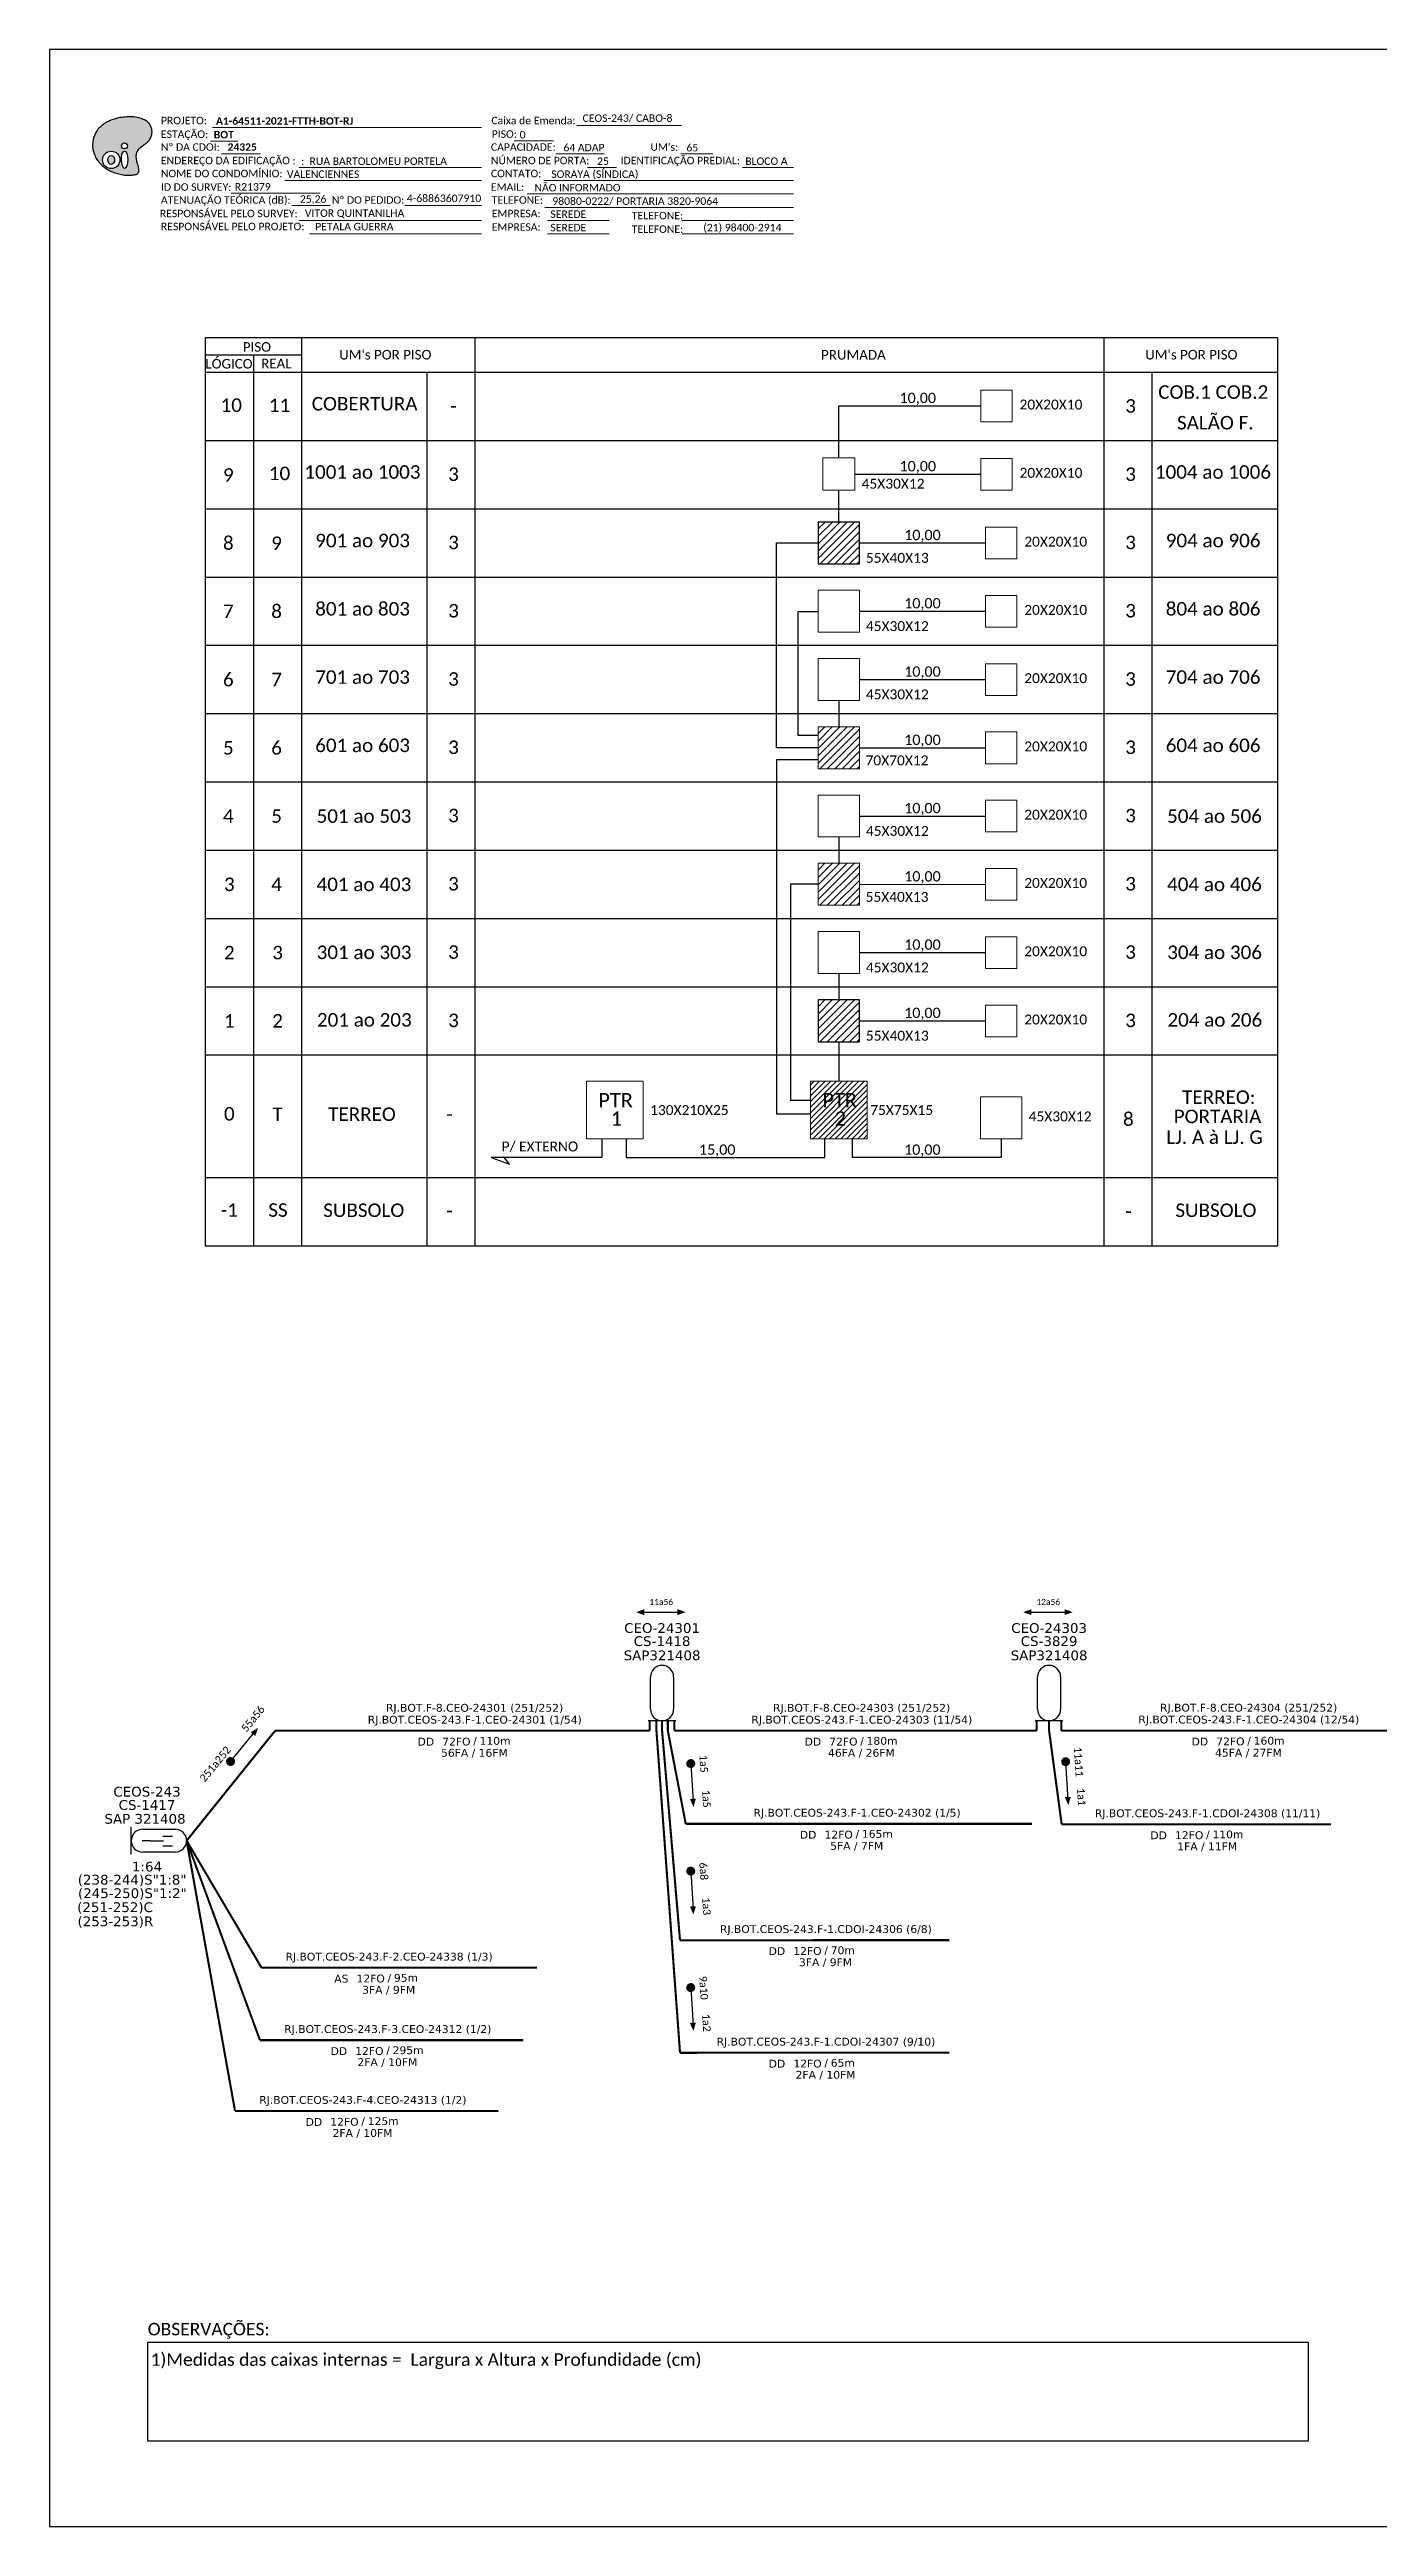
# Model space of a CAD drawing. Extents: x -4 to 837, y 1 to 595.
# Drawn here: x -4 to 315, y 1 to 595 of the extents above; entities that cross this region are included whole.
import ezdxf
from ezdxf.enums import TextEntityAlignment as Align

# ---------------------------------------------------------------- set-up
doc = ezdxf.new("R2010")
doc.units = 0
for name, color, linetype in [('20.4-CEOS', 1, 'Continuous'), ('CAP a instalar', 1, 'Continuous'), ('SETA', 7, 'Continuous'), ('UNIFILAR', 7, 'Continuous')]:
    doc.layers.add(name, color=color, linetype=linetype)
doc.layers.add('40.1-ETIQUETAS', color=1, linetype='Continuous', lineweight=20)
doc.styles.add('MtXpl_Calibri', font='calibri.ttf')
doc.styles.add('siredit', font='verdana.ttf')
doc.styles.add('WMF-Calibri0', font='calibri.ttf')
doc.styles.add('WMF-Calibri1', font='calibrib.ttf')
doc.linetypes.add('FENCELINE1', pattern='A,0.25,-0.1,[133,ltypeshp.shx,S=0.1,R=0,X=-0.1,Y=0],-0.1,1', length=1.45)

# ---------------------------------------------------------------- blocks, each defined once
blk = doc.blocks.new('OI')
h = blk.add_hatch(color=40)
edge = h.paths.add_edge_path()
edge.add_spline(control_points=[(4.35, -0.67), (3.92, -0.99), (3.26, -1.5), (2.81, -2.59), (2.9, -3.5), (3.06, -4.27), (3.31, -4.85), (3.37, -5.39), (3.4, -5.88), (3.2, -6.4), (2.54, -6.61), (1.65, -6.63), (0.55, -6.67), (-0.56, -6.42), (-1.61, -6.14), (-2.77, -5.61), (-3.92, -4.77), (-4.89, -3.7), (-5.34, -2.65), (-5.6, -1.94), (-5.85, -0.96), (-5.71, 0.47), (-5.1, 2.02), (-4.14, 3.02), (-3.3, 3.61), (-2.37, 4.16), (-1.36, 4.44), (-0.56, 4.7), (0.79, 4.85), (2.24, 4.97), (3.79, 4.57), (4.67, 4.21), (5.44, 3.65), (5.76, 2.99), (6.03, 2.21), (6.01, 1.46), (5.72, 0.64), (5.31, 0.08), (4.88, -0.38), (4.51, -0.55), (4.35, -0.67)], knot_values=[0, 0, 0, 0, 1.60434, 2.417191, 3.427595, 4.282808, 4.776746, 5.304182, 5.888771, 6.258406, 6.858137, 7.79129, 8.986195, 10.124242, 11.187857, 12.242908, 13.953784, 15.414161, 16.515391, 17.349188, 17.675853, 19.552021, 21.515531, 22.568638, 23.63245, 24.621084, 25.782718, 26.745347, 27.142653, 29.870543, 31.004649, 31.921532, 32.709589, 33.801391, 34.042471, 35.192333, 35.971461, 36.628871, 37.254359, 37.836911, 37.836911, 37.836911, 37.836911], degree=3, periodic=0)
h.paths.add_polyline_path([(1.13, -0.87, -1), (-0.04, -0.87, -1)], flags=16)
edge = h.paths.add_edge_path(flags=16)
edge.add_ellipse((0.56, -3.59), major_axis=(-0.02, 1.71), ratio=0.361305, start_angle=0, end_angle=360)
h.paths.add_polyline_path([(-0.36, -3.62, -1), (-3.8, -3.62, -1)], flags=16)
edge = h.paths.add_edge_path(flags=0)
edge.add_ellipse((-2.08, -3.62), major_axis=(0, 0.885), ratio=0.758294, start_angle=0, end_angle=360)
at = {"color": 40}
for centre, radius in [((-2.08, -3.62), 1.72), ((0.54, -0.87), 0.587)]:
    blk.add_circle(centre, radius, dxfattribs=at)
blk.add_ellipse((-2.08, -3.62), major_axis=(0, 0.885), ratio=0.758294, start_param=-3.141592653589792, end_param=3.141592653589792, dxfattribs=at)
blk.add_ellipse((0.56, -3.59), major_axis=(-0.02, 1.71), ratio=0.361305, dxfattribs=at)
at = {"color": 40, "start_tangent": (-0.800898, -0.598801), "end_tangent": (-0.800898, -0.598801)}
blk.add_spline([(4.35, -0.67), (3.2, -1.78), (2.9, -2.54), (2.92, -3.55), (3.12, -4.38), (3.28, -4.85), (3.37, -5.37), (3.35, -5.95), (3.2, -6.29), (2.66, -6.55), (1.73, -6.63), (0.54, -6.62), (-0.58, -6.41), (-1.6, -6.11), (-2.56, -5.67), (-3.95, -4.67), (-4.89, -3.56), (-5.37, -2.56), (-5.64, -1.78), (-5.72, -1.46), (-5.63, 0.42), (-4.84, 2.22), (-4.13, 2.99), (-3.27, 3.62), (-2.4, 4.09), (-1.3, 4.47), (-0.37, 4.72), (0.02, 4.77), (2.75, 4.8), (3.85, 4.53), (4.69, 4.16), (5.31, 3.68), (5.85, 2.73), (5.93, 2.5), (5.94, 1.35), (5.67, 0.62), (5.29, 0.08), (4.84, -0.36), (4.35, -0.67)], degree=3, dxfattribs=at)
blk = doc.blocks.new('ETIQUETA_RS5F')
at = {"layer": '40.1-ETIQUETAS', "color": 0, "style": 'siredit'}
blk.add_text('/', height=1.5, dxfattribs=at).set_placement((1.58, -1.95), align=Align.MIDDLE_RIGHT)
for tag, p in [('ETIQUETA_R_PRIMARIA', (1.21, 4.1)), ('ETIQUETA_R_SECUNDARIA', (1.21, 2.1)), ('F_ATIVAS/F_MORTAS', (1.14, -4.24))]:
    blk.add_attdef(tag, text='', height=1.5, dxfattribs=at).set_placement(p, align=Align.MIDDLE_CENTER)
for tag, p in [('TIPO_CABO', (-6.58, -2.12)), ('CAP_CABO', (0.4, -2.09))]:
    blk.add_attdef(tag, text='', height=1.5, dxfattribs=at).set_placement(p, align=Align.MIDDLE_RIGHT)
blk.add_attdef('METROS', text='', height=1.5, dxfattribs=at).set_placement((2.14, -1.95), align=Align.MIDDLE_LEFT)
for tag, p in [('FUSÃO_1', (0.85, -8.39)), ('FUSÃO_2', (0.85, -10.6)), ('FUSÃO_3', (0.85, -12.93)), ('FUSÃO_4', (0.85, -15.14)), ('FUSÃO_5', (0.85, -17.16))]:
    blk.add_attdef(tag, text='', height=1.5, dxfattribs=at).set_placement(p, align=Align.CENTER)
blk = doc.blocks.new('SAN')
at = {"layer": 'SETA'}
blk.add_lwpolyline([(-2.58, 0), (6.02, 0)], dxfattribs=at)
for points in [[(-2.1, -0.66), (-3.93, 0), (-2.1, 0.67)], [(5.33, 0.68), (7.16, 0.01), (5.33, -0.65)]]:
    blk.add_solid(points, dxfattribs=at)

msp = doc.modelspace()

# ---------------------------------------------------------------- hatches: boundary and pattern name
h = msp.add_hatch()
h.set_pattern_fill('ANSI31', color=1, scale=10, style=0)
h.set_pattern_definition([(45, (-437.0508, 81.9607), (-0.8838835, 0.8838835), [])])
h.paths.add_polyline_path([(190.38, 481.95), (180.48, 481.95), (180.48, 471.91), (190.38, 471.91)])
h.paths.add_polyline_path([(186.45, 470.28), (186.45, 475.43)])
h = msp.add_hatch()
h.set_pattern_fill('ANSI31', color=1, scale=10, style=0)
h.set_pattern_definition([(45, (-434.8092, 35.1176), (-0.8838835, 0.8838835), [])])
h.paths.add_polyline_path([(190.38, 432.84), (180.48, 432.84), (180.48, 422.8), (190.38, 422.8)])
h.paths.add_polyline_path([(188.69, 423.43), (188.69, 428.58)], flags=16)
h = msp.add_hatch()
h.set_pattern_fill('ANSI31', color=1, scale=10, style=0)
h.set_pattern_definition([(45, (-434.8092, 2.3739), (-0.8838835, 0.8838835), [])])
h.paths.add_polyline_path([(190.38, 400.1), (180.48, 400.1), (180.48, 390.05), (190.38, 390.05)])
h.paths.add_polyline_path([(188.69, 390.69), (188.69, 395.84)], flags=16)
h = msp.add_hatch()
h.set_pattern_fill('ANSI31', color=1, scale=10, style=0)
h.set_pattern_definition([(45, (-434.8092, -30.3699), (-0.8838835, 0.8838835), [])])
h.paths.add_polyline_path([(190.38, 367.35), (180.48, 367.35), (180.48, 357.31), (190.38, 357.31)])
h.paths.add_polyline_path([(188.69, 357.95), (188.69, 363.1)], flags=16)
h = msp.add_hatch()
h.set_pattern_fill('ANSI31', color=1, scale=0.3, style=0)
h.set_pattern_definition([(45, (-822.9988, -36.36875), (-0.6735192, 0.6735192), [])])
h.paths.add_polyline_path([(178.66, 334.07), (192.23, 334.07), (192.23, 347.83), (178.66, 347.83)])
h.paths.add_polyline_path([(183.6, 336.31), (188.08, 336.31), (188.08, 341.51), (183.6, 341.51)], flags=24)
h.paths.add_polyline_path([(180.66, 340.7), (190.74, 340.7), (190.74, 345.85), (180.66, 345.85)], flags=24)

# ---------------------------------------------------------------- linework, layer by layer
for p, q in [((837.17, 595.26), (-3.83, 595.26)), ((-3.83, 595.26), (-3.83, 1.26)), ((290.62, 526.09), (290.62, 308.38)), ((86.66, 517.86), (86.66, 308.38)), ((-3.83, 1.26), (837.17, 1.26))]:
    msp.add_line(p, q)
at = {"color": 7, "lineweight": 0}
for points in [[(35.28, 576.58), (99.75, 576.58)], [(122.59, 577.07), (147.72, 577.07)], [(34.76, 573.3), (41.31, 573.3)], [(107.55, 573.34), (117.03, 573.34)], [(37.42, 570.23), (46.76, 570.23)], [(55.99, 566.99), (99.75, 566.99)], [(117.59, 570.23), (129.21, 570.23)], [(125.18, 566.99), (132.12, 566.99)], [(147.54, 570.23), (155.2, 570.23)], [(162.35, 566.99), (174.56, 566.99)], [(39.74, 560.82), (61.06, 560.82)], [(52.58, 563.88), (99.75, 563.88)], [(110.67, 560.64), (174.59, 560.64)], [(114.71, 563.88), (174.59, 563.88)], [(54.28, 557.85), (63.46, 557.85)], [(55.99, 554.29), (99.75, 554.29)], [(81.34, 557.85), (99.77, 557.85)], [(114.96, 557.41), (174.59, 557.41)], [(115.56, 554.29), (130.36, 554.29)], [(147.81, 554.29), (174.59, 554.29)], [(58.48, 551.06), (99.75, 551.06)], [(115.56, 551.06), (130.36, 551.06)], [(147.84, 551.06), (174.59, 551.06)]]:
    msp.add_lwpolyline(points, dxfattribs=at)
at = {"color": 0}
for points in [[(290.62, 526.09), (33.49, 526.09)], [(56.64, 521.98), (33.49, 521.98)]]:
    msp.add_lwpolyline(points, dxfattribs=at)
for points in [[(33.49, 526.09), (33.49, 308.38), (290.62, 308.38)], [(56.64, 308.38), (56.64, 526.09)], [(98.23, 308.38), (98.23, 526.09)], [(249.03, 526.09), (249.03, 308.38)], [(33.49, 517.86), (290.62, 517.86)], [(45.07, 521.98), (45.07, 308.38)], [(260.6, 308.38), (260.6, 517.86)], [(33.49, 501.49), (290.62, 501.49)], [(33.49, 485.12), (290.62, 485.12)], [(33.49, 468.75), (290.62, 468.75)], [(33.49, 452.38), (290.62, 452.38)], [(33.49, 436), (290.62, 436)], [(33.49, 419.63), (290.62, 419.63)], [(33.49, 403.26), (290.62, 403.26)], [(33.49, 386.89), (290.62, 386.89)], [(33.49, 370.52), (290.62, 370.52)], [(33.49, 354.15), (290.62, 354.15)], [(33.49, 324.75), (290.62, 324.75)]]:
    msp.add_lwpolyline(points)
at = {"lineweight": 0}
for points in [[(226.98, 513.6), (219.47, 513.6), (219.47, 505.98), (226.98, 505.98)], [(189.25, 497.32), (181.59, 497.32), (181.59, 489.55), (189.25, 489.55)], [(226.98, 497.22), (219.47, 497.22), (219.47, 489.61), (226.98, 489.61)], [(228.11, 480.72), (220.6, 480.72), (220.6, 473.11), (228.11, 473.11)], [(190.38, 465.58), (180.48, 465.58), (180.48, 455.54), (190.38, 455.54)], [(228.11, 464.35), (220.6, 464.35), (220.6, 456.74), (228.11, 456.74)], [(190.38, 449.21), (180.48, 449.21), (180.48, 439.17), (190.38, 439.17)], [(228.11, 447.98), (220.6, 447.98), (220.6, 440.37), (228.11, 440.37)], [(228.11, 431.61), (220.6, 431.61), (220.6, 424), (228.11, 424)], [(190.38, 416.47), (180.48, 416.47), (180.48, 406.43), (190.38, 406.43)], [(228.11, 415.24), (220.6, 415.24), (220.6, 407.62), (228.11, 407.62)], [(228.11, 398.86), (220.6, 398.86), (220.6, 391.25), (228.11, 391.25)], [(190.38, 383.72), (180.48, 383.72), (180.48, 373.68), (190.38, 373.68)], [(228.11, 382.49), (220.6, 382.49), (220.6, 374.88), (228.11, 374.88)], [(228.11, 366.12), (220.6, 366.12), (220.6, 358.51), (228.11, 358.51)], [(124.92, 347.83), (138.49, 347.83), (138.49, 334.07), (124.92, 334.07)], [(229.3, 344.11), (219.4, 344.11), (219.4, 334.07), (229.3, 334.07)]]:
    msp.add_lwpolyline(points, close=True, dxfattribs=at)
at = {"color": 3}
for points in [[(185.42, 497.32), (185.42, 509.81), (219.47, 509.79)], [(189.25, 493.43), (219.47, 493.42)], [(185.43, 481.95), (185.42, 489.55)], [(180.48, 427.82), (170.5, 427.82), (170.5, 476.93), (180.48, 476.93)], [(190.38, 476.93), (220.6, 476.92)], [(180.48, 430.74), (175.73, 430.74), (175.73, 460.49), (180.48, 460.49)], [(190.38, 460.56), (220.6, 460.55)], [(190.38, 444.19), (220.6, 444.17)], [(185.43, 439.17), (185.43, 432.84)], [(190.38, 427.82), (220.6, 427.8)], [(180.48, 424.9), (170.5, 424.9), (170.5, 340.05), (178.66, 340.05)], [(180.48, 424.9), (170.5, 424.9), (170.5, 340.05), (178.66, 340.05)], [(190.38, 411.45), (220.6, 411.43)], [(185.43, 406.43), (185.43, 400.1)], [(180.48, 395.07), (173.86, 395.07), (173.86, 343.31), (178.66, 343.31)], [(190.38, 395.07), (220.6, 395.06)], [(190.38, 378.7), (220.6, 378.69)], [(185.43, 373.68), (185.43, 367.35)], [(185.43, 357.31), (185.43, 347.83)], [(190.38, 362.33), (220.6, 362.31)], [(134.42, 334.07), (134.42, 329.52), (182.1, 329.52), (182.1, 334.07)], [(224.35, 334.07), (224.35, 329.52), (188.76, 329.52), (188.76, 334.07)]]:
    msp.add_lwpolyline(points, dxfattribs=at)
at = {"color": 1}
for points in [[(190.38, 481.95), (180.48, 481.95), (180.48, 471.91), (190.38, 471.91)], [(190.38, 367.35), (180.48, 367.35), (180.48, 357.31), (190.38, 357.31)]]:
    msp.add_lwpolyline(points, close=True, dxfattribs=at)
at = {"color": 1, "lineweight": 0}
msp.add_lwpolyline([(178.66, 347.83), (192.23, 347.83), (192.23, 334.07), (178.66, 334.07)], close=True, dxfattribs=at)
at = {"color": 1}
for points in [[(128.59, 334.07), (128.59, 329.52), (102.05, 329.52)], [(102.05, 329.52), (106.47, 327.93)], [(106.47, 327.93), (105.06, 329.76)]]:
    msp.add_lwpolyline(points, dxfattribs=at)
at = {"color": 7, "const_width": 1.07}
msp.add_lwpolyline([(39.23, 184.29, 1), (39.91, 185.12, 1)], format="xyb", close=True, dxfattribs=at)
at = {"color": 7, "const_width": 1.07, "elevation": 1.07}
for points in [[(149.91, 184.75, 1), (149.97, 183.68, 1)], [(239.8, 185.19, 1), (239.87, 184.12, 1)]]:
    msp.add_lwpolyline(points, format="xyb", close=True, dxfattribs=at)
at = {"const_width": 1.07, "elevation": 1.07}
for points in [[(149.9, 158.96, 1), (149.96, 157.89, 1)], [(149.9, 131.03, 1), (149.96, 129.96, 1)]]:
    msp.add_lwpolyline(points, format="xyb", close=True, dxfattribs=at)
at = {"color": 0}
msp.add_lwpolyline([(19.73, 45.46), (297.98, 45.46), (297.98, 21.75), (19.73, 21.75)], close=True, dxfattribs=at)
at = {"layer": '20.4-CEOS', "color": 7}
for p, q in [((140.3, 197.24, 1.07), (140.3, 204.99, 1.07)), ((145.82, 204.99, 1.07), (145.82, 197.24, 1.07)), ((233.11, 197.24, 1.07), (233.11, 204.99, 1.07)), ((238.63, 204.99, 1.07), (238.63, 197.24, 1.07)), ((146.39, 194.47, 1.07), (139.73, 194.47, 1.07)), ((239.2, 194.47, 1.07), (232.54, 194.47, 1.07)), ((15.76, 162.38, 1.07), (15.76, 169.05, 1.07)), ((18.52, 168.48, 1.07), (26.28, 168.48, 1.07)), ((23.32, 166.81, 1.07), (25.67, 166.81, 1.07)), ((20.26, 165.72, 1.07), (18.4, 165.72, 1.07)), ((26.28, 162.95, 1.07), (18.52, 162.95, 1.07)), ((20.26, 165.72, 1.07), (23.46, 165.72, 1.07)), ((23.32, 164.51, 1.07), (25.67, 164.51, 1.07))]:
    msp.add_line(p, q, dxfattribs=at)
for centre, start, end in [((143.06, 204.99, 1.07), 0, 180), ((235.87, 204.99, 1.07), 0, 180), ((143.06, 197.24, 1.07), 180, 0), ((235.87, 197.24, 1.07), 180, 0)]:
    msp.add_arc(centre, 2.76, start, end, dxfattribs=at)
for centre, major_axis, start_param, end_param in [((18.52, 165.72, 1.07), (-1.95, 1.95), -0.785398, 2.356194), ((26.28, 165.72, 1.07), (1.95, 1.95), 3.926991, 7.068583)]:
    msp.add_ellipse(centre, major_axis=major_axis, ratio=1, start_param=start_param, end_param=end_param, dxfattribs=at)
at = {"layer": '40.1-ETIQUETAS', "color": 1}
for points in [[(190.38, 432.84), (180.48, 432.84), (180.48, 422.8), (190.38, 422.8)], [(190.38, 400.1), (180.48, 400.1), (180.48, 390.05), (190.38, 390.05)]]:
    msp.add_lwpolyline(points, close=True, dxfattribs=at)
at = {"layer": 'CAP a instalar', "color": 7, "ltscale": 7, "const_width": 0.5, "elevation": 1.07}
for points in [[(29.04, 165.72), (50.26, 192.08)], [(50.26, 192.08), (140.06, 192.08)], [(141.71, 192.08), (141.71, 194.47)], [(143.06, 192.08), (143.06, 194.47)], [(144.44, 192.08), (144.44, 194.47)], [(145.98, 192.08), (145.98, 194.47)], [(145.98, 192.08), (232.87, 192.08)], [(232.87, 192.08), (232.87, 194.47)], [(235.87, 192.08), (235.87, 194.47)], [(238.79, 192.08), (238.79, 194.47)], [(238.79, 192.08), (325.68, 192.11)], [(29.04, 165.72), (46.63, 117.88)], [(46.63, 117.88), (109.76, 117.88)]]:
    msp.add_lwpolyline(points, dxfattribs=at)
at = {"layer": 'CAP a instalar', "color": 7, "linetype": 'FENCELINE1', "ltscale": 7, "const_width": 0.5, "elevation": 1.07}
for points in [[(140.06, 192.08), (140.06, 194.47)], [(47.01, 135.25), (29.04, 165.72)], [(46.94, 135.25), (113.07, 135.25)]]:
    msp.add_lwpolyline(points, dxfattribs=at)
at = {"layer": 'CAP a instalar', "color": 8, "ltscale": 7, "const_width": 0.5, "elevation": 1.07}
for points in [[(147.36, 114.85), (141.71, 192.08)], [(147.36, 141.84), (143.06, 192.08)], [(148.73, 169.76), (144.44, 192.08)], [(238.89, 169.63), (235.87, 192.08)], [(148.73, 169.76), (231.73, 169.76)], [(238.89, 169.63), (303.49, 169.64)], [(40.65, 100.89), (29.04, 165.72)], [(147.36, 141.84), (211.95, 141.86)], [(147.36, 114.85), (211.95, 114.87)], [(40.65, 100.89), (103.78, 100.89)]]:
    msp.add_lwpolyline(points, dxfattribs=at)
at = {"layer": 'SETA'}
msp.add_lwpolyline([(39.57, 184.7), (45.43, 191.82)], dxfattribs=at)
msp.add_lwpolyline([(39.57, 184.7), (45.43, 191.82)], dxfattribs=at)
at = {"layer": 'SETA', "elevation": 1.07}
for points in [[(149.94, 184.21), (150.5, 175.01)], [(239.83, 184.65), (240.39, 175.45)], [(149.93, 158.43), (150.49, 149.23)], [(149.93, 130.49), (150.49, 121.29)]]:
    msp.add_lwpolyline(points, dxfattribs=at)
at = {"layer": 'SETA'}
for points in [[(44.4, 191.71), (46.2, 192.78), (45.5, 190.8)], [(44.4, 191.71), (46.2, 192.78), (45.5, 190.8)], [(151.18, 175.79, 1.07), (150.59, 173.79, 1.07), (149.75, 175.71, 1.07)], [(241.07, 176.23, 1.07), (240.48, 174.23, 1.07), (239.65, 176.15, 1.07)], [(151.17, 150.01, 1.07), (150.57, 148, 1.07), (149.74, 149.92, 1.07)], [(151.17, 122.07, 1.07), (150.57, 120.07, 1.07), (149.74, 121.99, 1.07)]]:
    msp.add_solid(points, dxfattribs=at)

# ---------------------------------------------------------------- block references
at = {"color": 7, "xscale": 1.213923925163967, "yscale": 1.213923925163967, "zscale": 1.213923925163967, "rotation": 0.1532896023949059}
msp.add_blockref('OI', (13.47, 573.2), dxfattribs=at)
at = {"layer": '40.1-ETIQUETAS', "color": 7}
ref = msp.add_blockref('ETIQUETA_RS5F', (96.66, 192.1, 1.07), dxfattribs=dict(at, xscale=1.250991241187067, yscale=1.250991241187067, zscale=1.250991241187067))
ref.add_attrib('ETIQUETA_R_PRIMARIA', 'RJ.BOT.F-8.CEO-24301 (251/252)', dxfattribs={"color": 0, "height": 1.8765, "style": 'siredit'}).set_placement((98.1, 197.58, 1.07), align=Align.MIDDLE_CENTER)
ref.add_attrib('ETIQUETA_R_SECUNDARIA', 'RJ.BOT.CEOS-243.F-1.CEO-24301 (1/54)', dxfattribs={"color": 0, "height": 1.8765, "style": 'siredit'}).set_placement((98.14, 194.74, 1.07), align=Align.MIDDLE_CENTER)
ref.add_attrib('TIPO_CABO', 'DD', dxfattribs={"color": 0, "height": 1.876, "style": 'siredit'}).set_placement((88.39, 189.46, 1.07), align=Align.MIDDLE_RIGHT)
ref.add_attrib('CAP_CABO', '72FO', dxfattribs={"color": 0, "height": 1.876, "style": 'siredit'}).set_placement((97.12, 189.48, 1.07), align=Align.MIDDLE_RIGHT)
ref.add_attrib('METROS', '110m', dxfattribs={"color": 0, "height": 1.876, "style": 'siredit'}).set_placement((99.3, 189.66, 1.07), align=Align.MIDDLE_LEFT)
ref.add_attrib('F_ATIVAS/F_MORTAS', '56FA / 16FM', dxfattribs={"color": 0, "height": 1.8765, "style": 'siredit'}).set_placement((98.05, 186.79, 1.07), align=Align.MIDDLE_CENTER)
ref = msp.add_blockref('ETIQUETA_RS5F', (189.47, 192.1, 1.07), dxfattribs=dict(at, xscale=1.250991241187067, yscale=1.250991241187067, zscale=1.250991241187067))
ref.add_attrib('ETIQUETA_R_PRIMARIA', 'RJ.BOT.F-8.CEO-24303 (251/252)', dxfattribs={"color": 0, "height": 1.8765, "style": 'siredit'}).set_placement((190.91, 197.58, 1.07), align=Align.MIDDLE_CENTER)
ref.add_attrib('ETIQUETA_R_SECUNDARIA', 'RJ.BOT.CEOS-243.F-1.CEO-24303 (11/54)', dxfattribs={"color": 0, "height": 1.8765, "style": 'siredit'}).set_placement((190.95, 194.74, 1.07), align=Align.MIDDLE_CENTER)
ref.add_attrib('TIPO_CABO', 'DD', dxfattribs={"color": 0, "height": 1.876, "style": 'siredit'}).set_placement((181.2, 189.46, 1.07), align=Align.MIDDLE_RIGHT)
ref.add_attrib('CAP_CABO', '72FO', dxfattribs={"color": 0, "height": 1.876, "style": 'siredit'}).set_placement((189.93, 189.48, 1.07), align=Align.MIDDLE_RIGHT)
ref.add_attrib('METROS', '180m', dxfattribs={"color": 0, "height": 1.876, "style": 'siredit'}).set_placement((192.11, 189.66, 1.07), align=Align.MIDDLE_LEFT)
ref.add_attrib('F_ATIVAS/F_MORTAS', '46FA / 26FM', dxfattribs={"color": 0, "height": 1.8765, "style": 'siredit'}).set_placement((190.86, 186.79, 1.07), align=Align.MIDDLE_CENTER)
ref = msp.add_blockref('ETIQUETA_RS5F', (282.28, 192.13, 1.07), dxfattribs=dict(at, xscale=1.250991241187067, yscale=1.250991241187067, zscale=1.250991241187067))
ref.add_attrib('ETIQUETA_R_PRIMARIA', 'RJ.BOT.F-8.CEO-24304 (251/252)', dxfattribs={"color": 0, "height": 1.8765, "style": 'siredit'}).set_placement((283.72, 197.61, 1.07), align=Align.MIDDLE_CENTER)
ref.add_attrib('ETIQUETA_R_SECUNDARIA', 'RJ.BOT.CEOS-243.F-1.CEO-24304 (12/54)', dxfattribs={"color": 0, "height": 1.8765, "style": 'siredit'}).set_placement((283.76, 194.77, 1.07), align=Align.MIDDLE_CENTER)
ref.add_attrib('TIPO_CABO', 'DD', dxfattribs={"color": 0, "height": 1.876, "style": 'siredit'}).set_placement((274.01, 189.49, 1.07), align=Align.MIDDLE_RIGHT)
ref.add_attrib('CAP_CABO', '72FO', dxfattribs={"color": 0, "height": 1.876, "style": 'siredit'}).set_placement((282.74, 189.52, 1.07), align=Align.MIDDLE_RIGHT)
ref.add_attrib('METROS', '160m', dxfattribs={"color": 0, "height": 1.876, "style": 'siredit'}).set_placement((284.93, 189.69, 1.07), align=Align.MIDDLE_LEFT)
ref.add_attrib('F_ATIVAS/F_MORTAS', '45FA / 27FM', dxfattribs={"color": 0, "height": 1.8765, "style": 'siredit'}).set_placement((283.67, 186.82, 1.07), align=Align.MIDDLE_CENTER)
at = {"layer": '40.1-ETIQUETAS', "color": 8}
ref = msp.add_blockref('ETIQUETA_RS5F', (188.34, 169.79, 1.07), dxfattribs=dict(at, xscale=1.250991241187067, yscale=1.250991241187067, zscale=1.250991241187067))
ref.add_attrib('ETIQUETA_R_SECUNDARIA', 'RJ.BOT.CEOS-243.F-1.CEO-24302 (1/5)', dxfattribs={"color": 0, "height": 1.8765, "style": 'siredit'}).set_placement((189.82, 172.42, 1.07), align=Align.MIDDLE_CENTER)
ref.add_attrib('TIPO_CABO', 'DD', dxfattribs={"color": 0, "height": 1.876, "style": 'siredit'}).set_placement((180.06, 167.14, 1.07), align=Align.MIDDLE_RIGHT)
ref.add_attrib('CAP_CABO', '12FO', dxfattribs={"color": 0, "height": 1.876, "style": 'siredit'}).set_placement((188.79, 167.17, 1.07), align=Align.MIDDLE_RIGHT)
ref.add_attrib('METROS', '165m', dxfattribs={"color": 0, "height": 1.876, "style": 'siredit'}).set_placement((190.98, 167.35, 1.07), align=Align.MIDDLE_LEFT)
ref.add_attrib('F_ATIVAS/F_MORTAS', '5FA / 7FM', dxfattribs={"color": 0, "height": 1.876, "style": 'siredit'}).set_placement((189.73, 164.48, 1.07), align=Align.MIDDLE_CENTER)
ref = msp.add_blockref('ETIQUETA_RS5F', (272.39, 169.66, 1.07), dxfattribs=dict(at, xscale=1.250991241187067, yscale=1.250991241187067, zscale=1.250991241187067))
ref.add_attrib('ETIQUETA_R_SECUNDARIA', 'RJ.BOT.CEOS-243.F-1.CDOI-24308 (11/11)', dxfattribs={"color": 0, "height": 1.8765, "style": 'siredit'}).set_placement((273.87, 172.29, 1.07), align=Align.MIDDLE_CENTER)
ref.add_attrib('TIPO_CABO', 'DD', dxfattribs={"color": 0, "height": 1.876, "style": 'siredit'}).set_placement((264.12, 167.01, 1.07), align=Align.MIDDLE_RIGHT)
ref.add_attrib('CAP_CABO', '12FO', dxfattribs={"color": 0, "height": 1.876, "style": 'siredit'}).set_placement((272.85, 167.04, 1.07), align=Align.MIDDLE_RIGHT)
ref.add_attrib('METROS', '110m', dxfattribs={"color": 0, "height": 1.876, "style": 'siredit'}).set_placement((275.04, 167.22, 1.07), align=Align.MIDDLE_LEFT)
ref.add_attrib('F_ATIVAS/F_MORTAS', '1FA / 11FM', dxfattribs={"color": 0, "height": 1.876, "style": 'siredit'}).set_placement((273.78, 164.35, 1.07), align=Align.MIDDLE_CENTER)
ref = msp.add_blockref('ETIQUETA_RS5F', (180.86, 141.88, 1.07), dxfattribs=dict(at, xscale=1.250991241187067, yscale=1.250991241187067, zscale=1.250991241187067))
ref.add_attrib('ETIQUETA_R_SECUNDARIA', 'RJ.BOT.CEOS-243.F-1.CDOI-24306 (6/8)', dxfattribs={"color": 0, "height": 1.8765, "style": 'siredit'}).set_placement((182.34, 144.51, 1.07), align=Align.MIDDLE_CENTER)
ref.add_attrib('TIPO_CABO', 'DD', dxfattribs={"color": 0, "height": 1.876, "style": 'siredit'}).set_placement((172.58, 139.23, 1.07), align=Align.MIDDLE_RIGHT)
ref.add_attrib('CAP_CABO', '12FO', dxfattribs={"color": 0, "height": 1.876, "style": 'siredit'}).set_placement((181.32, 139.26, 1.07), align=Align.MIDDLE_RIGHT)
ref.add_attrib('METROS', '70m', dxfattribs={"color": 0, "height": 1.876, "style": 'siredit'}).set_placement((183.5, 139.43, 1.07), align=Align.MIDDLE_LEFT)
ref.add_attrib('F_ATIVAS/F_MORTAS', '3FA / 9FM', dxfattribs={"color": 0, "height": 1.876, "style": 'siredit'}).set_placement((182.25, 136.57, 1.07), align=Align.MIDDLE_CENTER)
at = {"layer": '40.1-ETIQUETAS', "color": 7}
ref = msp.add_blockref('ETIQUETA_RS5F', (76.11, 135.27, 1.07), dxfattribs=dict(at, xscale=1.250991241187067, yscale=1.250991241187067, zscale=1.250991241187067))
ref.add_attrib('ETIQUETA_R_SECUNDARIA', 'RJ.BOT.CEOS-243.F-2.CEO-24338 (1/3)', dxfattribs={"color": 0, "height": 1.8765, "style": 'siredit'}).set_placement((77.59, 137.91, 1.07), align=Align.MIDDLE_CENTER)
ref.add_attrib('TIPO_CABO', 'AS', dxfattribs={"color": 0, "height": 1.876, "style": 'siredit'}).set_placement((67.84, 132.63, 1.07), align=Align.MIDDLE_RIGHT)
ref.add_attrib('CAP_CABO', '12FO', dxfattribs={"color": 0, "height": 1.876, "style": 'siredit'}).set_placement((76.57, 132.66, 1.07), align=Align.MIDDLE_RIGHT)
ref.add_attrib('METROS', '95m', dxfattribs={"color": 0, "height": 1.876, "style": 'siredit'}).set_placement((78.75, 132.83, 1.07), align=Align.MIDDLE_LEFT)
ref.add_attrib('F_ATIVAS/F_MORTAS', '3FA / 9FM', dxfattribs={"color": 0, "height": 1.876, "style": 'siredit'}).set_placement((77.5, 129.96, 1.07), align=Align.MIDDLE_CENTER)
ref = msp.add_blockref('ETIQUETA_RS5F', (75.8, 117.91, 1.07), dxfattribs=dict(at, xscale=1.250991241187067, yscale=1.250991241187067, zscale=1.250991241187067))
ref.add_attrib('ETIQUETA_R_SECUNDARIA', 'RJ.BOT.CEOS-243.F-3.CEO-24312 (1/2)', dxfattribs={"color": 0, "height": 1.8765, "style": 'siredit'}).set_placement((77.28, 120.54, 1.07), align=Align.MIDDLE_CENTER)
ref.add_attrib('TIPO_CABO', 'DD', dxfattribs={"color": 0, "height": 1.876, "style": 'siredit'}).set_placement((67.53, 115.26, 1.07), align=Align.MIDDLE_RIGHT)
ref.add_attrib('CAP_CABO', '12FO', dxfattribs={"color": 0, "height": 1.876, "style": 'siredit'}).set_placement((76.26, 115.29, 1.07), align=Align.MIDDLE_RIGHT)
ref.add_attrib('METROS', '295m', dxfattribs={"color": 0, "height": 1.876, "style": 'siredit'}).set_placement((78.45, 115.46, 1.07), align=Align.MIDDLE_LEFT)
ref.add_attrib('F_ATIVAS/F_MORTAS', '2FA / 10FM', dxfattribs={"color": 0, "height": 1.876, "style": 'siredit'}).set_placement((77.19, 112.6, 1.07), align=Align.MIDDLE_CENTER)
at = {"layer": '40.1-ETIQUETAS', "color": 8}
ref = msp.add_blockref('ETIQUETA_RS5F', (180.87, 114.89, 1.07), dxfattribs=dict(at, xscale=1.250991241187067, yscale=1.250991241187067, zscale=1.250991241187067))
ref.add_attrib('ETIQUETA_R_SECUNDARIA', 'RJ.BOT.CEOS-243.F-1.CDOI-24307 (9/10)', dxfattribs={"color": 0, "height": 1.8765, "style": 'siredit'}).set_placement((182.35, 117.52, 1.07), align=Align.MIDDLE_CENTER)
ref.add_attrib('TIPO_CABO', 'DD', dxfattribs={"color": 0, "height": 1.876, "style": 'siredit'}).set_placement((172.59, 112.24, 1.07), align=Align.MIDDLE_RIGHT)
ref.add_attrib('CAP_CABO', '12FO', dxfattribs={"color": 0, "height": 1.876, "style": 'siredit'}).set_placement((181.33, 112.27, 1.07), align=Align.MIDDLE_RIGHT)
ref.add_attrib('METROS', '65m', dxfattribs={"color": 0, "height": 1.876, "style": 'siredit'}).set_placement((183.51, 112.44, 1.07), align=Align.MIDDLE_LEFT)
ref.add_attrib('F_ATIVAS/F_MORTAS', '2FA / 10FM', dxfattribs={"color": 0, "height": 1.876, "style": 'siredit'}).set_placement((182.26, 109.58, 1.07), align=Align.MIDDLE_CENTER)
ref = msp.add_blockref('ETIQUETA_RS5F', (69.82, 100.92, 1.07), dxfattribs=dict(at, xscale=1.250991241187067, yscale=1.250991241187067, zscale=1.250991241187067))
ref.add_attrib('ETIQUETA_R_SECUNDARIA', 'RJ.BOT.CEOS-243.F-4.CEO-24313 (1/2)', dxfattribs={"color": 0, "height": 1.8765, "style": 'siredit'}).set_placement((71.3, 103.55, 1.07), align=Align.MIDDLE_CENTER)
ref.add_attrib('TIPO_CABO', 'DD', dxfattribs={"color": 0, "height": 1.876, "style": 'siredit'}).set_placement((61.55, 98.27, 1.07), align=Align.MIDDLE_RIGHT)
ref.add_attrib('CAP_CABO', '12FO', dxfattribs={"color": 0, "height": 1.876, "style": 'siredit'}).set_placement((70.28, 98.3, 1.07), align=Align.MIDDLE_RIGHT)
ref.add_attrib('METROS', '125m', dxfattribs={"color": 0, "height": 1.876, "style": 'siredit'}).set_placement((72.47, 98.47, 1.07), align=Align.MIDDLE_LEFT)
ref.add_attrib('F_ATIVAS/F_MORTAS', '2FA / 10FM', dxfattribs={"color": 0, "height": 1.876, "style": 'siredit'}).set_placement((71.22, 95.61, 1.07), align=Align.MIDDLE_CENTER)
at = {"layer": 'UNIFILAR', "color": 7, "lineweight": -3, "xscale": 1.072523368720134, "yscale": 1.072523368720134, "zscale": 1.072523368720134}
for p in [(141.04, 220.51, 1.07), (233.85, 220.51, 1.07)]:
    msp.add_blockref('SAN', p, dxfattribs=at)

# ---------------------------------------------------------------- texts
at = {"color": 7, "lineweight": 0, "style": 'WMF-Calibri0'}
for s, height, p in [('PROJETO:', 1.793, (22.88, 577.33)), ('ESTAÇÃO:', 1.793, (22.88, 574.05)), ('Caixa de Emenda:', 1.7927, (102.13, 577.33)), ('Nº DA CDOI:', 1.7927, (22.88, 570.98)), ('CAPACIDADE:', 1.7927, (102.02, 570.98)), ('PISO:', 1.793, (102.2, 574.09)), ("UM's:", 1.793, (140.27, 570.98)), ('ENDEREÇO DA EDIFICAÇÃO :', 1.7927, (22.88, 567.74)), ('NOME DO CONDOMÍNIO:', 1.7927, (22.88, 564.63)), ('CONTATO:', 1.793, (102.02, 564.63)), ('NÚMERO DE PORTA:', 1.7927, (102.02, 567.74)), ('IDENTIFICAÇÃO PREDIAL:', 1.7927, (133.11, 567.74)), ('ATENUAÇÃO TEÓRICA (dB):', 1.7927, (22.88, 558.28)), ('ID DO SURVEY:', 1.7927, (22.88, 561.39)), ('Nº DO PEDIDO:', 1.7927, (63.88, 558.28)), ('EMAIL:', 1.793, (102.02, 561.39)), ('TELEFONE:', 1.793, (102.2, 558.28)), ('RESPONSÁVEL PELO SURVEY:', 1.7927, (22.63, 555.04)), ('RESPONSÁVEL PELO PROJETO:', 1.7927, (22.88, 551.93)), ('EMPRESA:', 1.793, (102.2, 555.04)), ('EMPRESA:', 1.793, (102.2, 551.8)), ('TELEFONE:', 1.793, (135.79, 554.54)), ('TELEFONE:', 1.793, (135.79, 551.3))]:
    msp.add_text(s, height=height, dxfattribs=at).set_placement(p)
at = {"color": 7}
for s, height, style, p in [('A1-64511-2021-FTTH-BOT-RJ', 1.7927, 'WMF-Calibri1', (36.07, 577.23)), ('CEOS-243/ CABO-8', 1.7927, 'WMF-Calibri0', (123.99, 577.91)), ('BOT', 1.793, 'WMF-Calibri1', (35.56, 573.95)), ('0', 1.79, 'WMF-Calibri0', (108.9, 573.94)), (' 64 ADAP', 1.793, 'WMF-Calibri0', (118.77, 570.85)), ('65', 1.793, 'WMF-Calibri0', (148.89, 570.83)), ('VALENCIENNES', 1.7927, 'WMF-Calibri0', (53.09, 564.47)), (':  RUA BARTOLOMEU PORTELA ', 1.7927, 'WMF-Calibri0', (56.5, 567.58)), ('SORAYA (SÍNDICA)', 1.7927, 'WMF-Calibri0', (116.49, 564.48)), ('25', 1.793, 'WMF-Calibri0', (127.47, 567.59)), ('BLOCO A', 1.793, 'WMF-Calibri0', (163.02, 567.59)), ('R21379', 1.793, 'WMF-Calibri0', (40.6, 561.44)), ('25,26', 1.793, 'WMF-Calibri0', (56.2, 558.51)), ('4-68863607910', 1.7927, 'WMF-Calibri0', (81.84, 558.69)), ('NÃO INFORMADO', 1.7927, 'WMF-Calibri0', (112.45, 561.24)), ('98080-0222/ PORTARIA 3820-9064', 1.7927, 'WMF-Calibri0', (116.74, 558.01)), ('VITOR QUINTANILHA', 1.7927, 'WMF-Calibri0', (57.39, 555.13)), ('PETALA GUERRA', 1.7927, 'WMF-Calibri0', (59.88, 551.9)), ('SEREDE', 1.793, 'WMF-Calibri0', (116.27, 554.89)), ('SEREDE', 1.793, 'WMF-Calibri0', (116.27, 551.66)), ('(21) 98400-2914', 1.7927, 'WMF-Calibri0', (152.93, 551.66)), ('COBERTURA', 3.24, 'WMF-Calibri0', (59.05, 508.7)), ('20X20X10', 2.373, 'WMF-Calibri0', (228.78, 508.94)), ('COB.1 COB.2', 3.24, 'WMF-Calibri0', (262.04, 511.5)), ('SALÃO F.', 3.24, 'WMF-Calibri0', (266.54, 504.15)), ('1001 ao 1003', 3.24, 'WMF-Calibri0', (57.28, 492.33)), ('20X20X10', 2.373, 'WMF-Calibri0', (228.78, 492.56)), ('1004 ao 1006', 3.24, 'WMF-Calibri0', (261.24, 492.33)), ('45X30X12', 2.373, 'WMF-Calibri0', (190.91, 489.95)), ('901 ao 903', 3.24, 'WMF-Calibri0', (59.88, 475.89)), ('20X20X10', 2.373, 'WMF-Calibri0', (229.91, 476.06)), ('904 ao 906', 3.24, 'WMF-Calibri0', (263.84, 475.89)), ('55X40X13', 2.373, 'WMF-Calibri0', (191.93, 472.17)), ('801 ao 803', 3.24, 'WMF-Calibri0', (59.88, 459.52)), ('45X30X12', 2.373, 'WMF-Calibri0', (191.93, 455.8)), ('20X20X10', 2.373, 'WMF-Calibri0', (229.91, 459.69)), ('804 ao 806', 3.24, 'WMF-Calibri0', (263.84, 459.52)), ('701 ao 703', 3.24, 'WMF-Calibri0', (59.88, 443.15)), ('20X20X10', 2.373, 'WMF-Calibri0', (229.91, 443.32)), ('704 ao 706', 3.24, 'WMF-Calibri0', (263.84, 443.15)), ('45X30X12', 2.373, 'WMF-Calibri0', (191.93, 439.43)), ('601 ao 603', 3.24, 'WMF-Calibri0', (59.88, 426.78)), ('20X20X10', 2.373, 'WMF-Calibri0', (229.91, 426.95)), ('604 ao 606', 3.24, 'WMF-Calibri0', (263.84, 426.78)), ('70X70X12', 2.373, 'WMF-Calibri0', (191.86, 423.6)), ('501 ao 503', 3.24, 'WMF-Calibri0', (60.21, 409.81)), ('20X20X10', 2.373, 'WMF-Calibri0', (229.91, 410.58)), ('504 ao 506', 3.24, 'WMF-Calibri0', (264.17, 409.81)), ('45X30X12', 2.373, 'WMF-Calibri0', (191.93, 406.69)), ('401 ao 403', 3.24, 'WMF-Calibri0', (60.2, 393.44)), ('55X40X13', 2.373, 'WMF-Calibri0', (191.86, 390.86)), ('20X20X10', 2.373, 'WMF-Calibri0', (229.91, 394.21)), ('404 ao 406', 3.24, 'WMF-Calibri0', (264.16, 393.44)), ('301 ao 303', 3.24, 'WMF-Calibri0', (60.23, 377.14)), ('20X20X10', 2.373, 'WMF-Calibri0', (229.91, 377.83)), ('304 ao 306', 3.24, 'WMF-Calibri0', (264.19, 377.14)), ('45X30X12', 2.373, 'WMF-Calibri0', (191.93, 373.94)), ('201 ao 203', 3.24, 'WMF-Calibri0', (60.29, 360.94)), ('20X20X10', 2.373, 'WMF-Calibri0', (229.91, 361.46)), ('204 ao 206', 3.24, 'WMF-Calibri0', (264.25, 360.94)), ('55X40X13', 2.373, 'WMF-Calibri0', (191.93, 357.57)), ('PTR', 3.433, 'WMF-Calibri0', (127.78, 341.58)), ('PTR', 3.433, 'WMF-Calibri0', (181.52, 341.58)), ('TERREO:', 3.24, 'WMF-Calibri0', (267.77, 342.41)), ('TERREO', 3.24, 'WMF-Calibri0', (62.99, 338.32)), ('-', 3.24, 'WMF-Calibri0', (91.31, 338.32)), ('1', 3.43, 'WMF-Calibri0', (130.74, 337.18)), ('130X210X25', 2.373, 'WMF-Calibri0', (140.19, 339.75)), ('2', 3.43, 'WMF-Calibri0', (184.47, 337.18)), ('75X75X15', 2.373, 'WMF-Calibri0', (192.97, 339.75)), ('45X30X12', 2.373, 'WMF-Calibri0', (230.96, 338.22)), ('PORTARIA', 3.24, 'WMF-Calibri0', (265.76, 337.79)), ('P/ EXTERNO', 2.373, 'WMF-Calibri0', (104.58, 331.01)), ('LJ. A à LJ. G', 3.24, 'WMF-Calibri0', (263.98, 332.81)), ('SUBSOLO', 3.24, 'WMF-Calibri0', (61.8, 315.28)), ('-', 3.24, 'WMF-Calibri0', (91.31, 315.16)), ('SUBSOLO', 3.24, 'WMF-Calibri0', (266.15, 315.28))]:
    msp.add_text(s, height=height, dxfattribs=dict(at, style=style)).set_placement(p)
at = {"color": 7, "style": 'WMF-Calibri1'}
msp.add_text('24325', height=1.793, dxfattribs=at).set_placement((42.37, 570.98), align=Align.CENTER)
at = {"color": 0, "style": 'WMF-Calibri0'}
for s, p in [('     PISO', (38.46, 522.79)), ("UM's POR PISO", (65.62, 520.93)), ('PRUMADA', (181.18, 520.9)), ("UM's POR PISO", (258.91, 520.93)), ('  LÓGICO', (31.91, 518.76)), ('    REAL', (43.67, 518.81))]:
    msp.add_text(s, height=2.3, dxfattribs=at).set_placement(p)
at = {"color": 7, "style": 'WMF-Calibri0'}
for s, p in [('10', (39.74, 509.98)), ('11', (51.32, 509.94)), ('10', (51.32, 493.61))]:
    msp.add_text(s, height=3.24, dxfattribs=at).set_placement(p, align=Align.MIDDLE_CENTER)
at = {"color": 3, "style": 'WMF-Calibri0'}
for s, p in [('10,00', (199.99, 510.48)), ('10,00', (199.99, 494.11)), ('10,00', (201.12, 477.61)), ('10,00', (201.12, 461.24)), ('10,00', (201.12, 444.86)), ('10,00', (201.12, 428.49)), ('10,00', (201.12, 412.12)), ('10,00', (201.12, 395.75)), ('10,00', (201.12, 379.38)), ('10,00', (201.11, 363.01)), ('15,00', (151.9, 330.21)), ('10,00', (201.09, 330.21))]:
    msp.add_text(s, height=2.468, dxfattribs=at).set_placement(p)
for s, style, p in [('OBSERVAÇÕES:', 'WMF-Calibri0', (19.71, 47.08)), ('1)Medidas das caixas internas =  Largura x Altura x Profundidade (cm)', 'MtXpl_Calibri', (20.4, 39.78))]:
    msp.add_text(s, height=3, dxfattribs=dict(style=style)).set_placement(p)
at = {"color": 7, "char_height": 1.4586, "width": 27.1979, "attachment_point": 5}
for s, insert in [('\\C7;\\fCalibri|b0|i0|c0|p34;11a56', (142.86, 222.97, 1.07)), ('\\C7;\\fCalibri|b0|i0|c0|p34;12a56', (235.67, 222.97, 1.07))]:
    msp.add_mtext(s, dxfattribs=dict(at, insert=insert))
at = {"color": 0, "char_height": 1.8348, "width": 27.1979, "attachment_point": 5}
for s, insert, rotation in [('\\C7;\\fCalibri|b0|i0|c0|p34;55a56', (44.95, 194.94), 50.52797), ('{\\fCalibri|b0|i0|c0|p34;\\C7;251a252}', (35.9, 184.11), 50.52797), ('\\C7;\\fCalibri|b0|i0|c0|p34;1a5', (153.7, 175.77, 1.07), 273.46389), ('{\\fCalibri|b0|i0|c0|p34;\\C7;1a1}', (243.59, 176.21, 1.07), 273.46389), ('\\C7;\\fCalibri|b0|i0|c0|p34;6a8', (153.03, 158.37, 1.07), 273.46389), ('\\C7;\\fCalibri|b0|i0|c0|p34;1a3', (153.69, 149.99, 1.07), 273.46389), ('\\C7;\\fCalibri|b0|i0|c0|p34;9a10', (153.03, 130.44, 1.07), 273.46389), ('\\C7;\\fCalibri|b0|i0|c0|p34;1a2', (153.69, 122.05, 1.07), 273.46389)]:
    msp.add_mtext(s, dxfattribs=dict(at, insert=insert, rotation=rotation))
at = {"color": 7, "char_height": 1.8348, "width": 27.1979, "attachment_point": 5, "rotation": 273.46389}
for s, insert in [('\\C7;\\fCalibri|b0|i0|c0|p34;1a5', (153.04, 184.16, 1.07)), ('\\C7;\\fCalibri|b0|i0|c0|p34;11a11', (242.94, 184.6, 1.07))]:
    msp.add_mtext(s, dxfattribs=dict(at, insert=insert))
at = {"color": 7, "style": 'WMF-Calibri0'}
for tag, flags, p in [('3', 4, (255.4, 509.79)), ('-', 4, (93.03, 509.79)), ('9', 4, (39.04, 493.22)), ('3', 4, (93.03, 493.42)), ('3', 4, (255.4, 493.42)), ('8', 4, (39.04, 476.92)), ('9', 4, (50.61, 476.85)), ('3', 4, (93.03, 477.05)), ('3', 4, (255.4, 477.05)), ('7', 4, (39.04, 460.55)), ('8', 4, (50.61, 460.55)), ('3', 4, (93.03, 460.68)), ('3', 4, (255.4, 460.68)), ('6', 4, (39.04, 444.18)), ('7', 4, (50.61, 444.18)), ('3', 4, (93.03, 444.3)), ('3', 4, (255.4, 444.3)), ('5', 4, (39.04, 427.8)), ('6', 4, (50.61, 427.8)), ('3', 4, (93.03, 427.93)), ('3', 4, (255.4, 427.93)), ('4', 4, (39.04, 411.43)), ('5', 4, (50.61, 411.43)), ('3', 4, (93.03, 411.56)), ('3', 4, (255.4, 411.56)), ('3', 4, (39.28, 395.06)), ('4', 4, (50.61, 395.06)), ('3', 4, (93.03, 395.19)), ('3', 4, (255.4, 395.19)), ('2', 4, (39.28, 378.69)), ('3', 4, (50.85, 378.7)), ('3', 4, (93.03, 378.82)), ('3', 4, (255.4, 378.82)), ('1', 4, (39.28, 362.32)), ('2', 4, (50.85, 362.33)), ('3', 4, (93.03, 362.44)), ('3', 4, (255.4, 362.44)), ('0', 4, (39.28, 340.03)), ('T', 12, (50.85, 339.91)), ('8', 4, (254.88, 338.77)), ('-1', 4, (39.28, 316.96)), ('SS', 4, (50.95, 316.96)), ('-', 4, (254.88, 316.64))]:
    msp.add_attdef(tag, text='XX', height=3.24, dxfattribs=dict(at, flags=flags)).set_placement(p, align=Align.MIDDLE_CENTER)
at = {"layer": '20.4-CEOS', "color": 7, "style": 'siredit'}
for s, height, p in [('CEOS-243', 2.341, (19.54, 178.64, 1.07)), ('CS-1417', 2.341, (19.54, 175.45, 1.07)), ('SAP 321408', 2.341, (19.07, 172.13, 1.07)), ('1:64', 2.341, (19.54, 160.67, 1.07)), ('(238-244)S"1:8"', 2.3409, (15.97, 157.53, 1.07)), ('(251-252)C', 2.341, (11.88, 150.94, 1.07)), ('(253-253)R', 2.341, (11.96, 147.55, 1.07))]:
    msp.add_text(s, height=height, dxfattribs=at).set_placement(p, align=Align.TOP_CENTER)
for tag, text, height, p in [('CEO-24301', 'CEOSXXX', 2.341, (143.06, 217.88, 1.07)), ('CS-1418', '', 2.34, (143.06, 214.74, 1.07)), ('CEO-24303', 'CEOSXXX', 2.341, (235.87, 217.88, 1.07)), ('CS-3829', '', 2.34, (235.87, 214.74, 1.07)), ('SAP321408', '', 2.34, (143.06, 211.33, 1.07)), ('SAP321408', '', 2.34, (235.87, 211.33, 1.07)), ('(245-250)S"1:2"', '(xx-xx)C', 2.341, (16.03, 154.3, 1.07))]:
    msp.add_attdef(tag, text=text, height=height, dxfattribs=at).set_placement(p, align=Align.TOP_CENTER)

doc.saveas('drawing.dxf')
